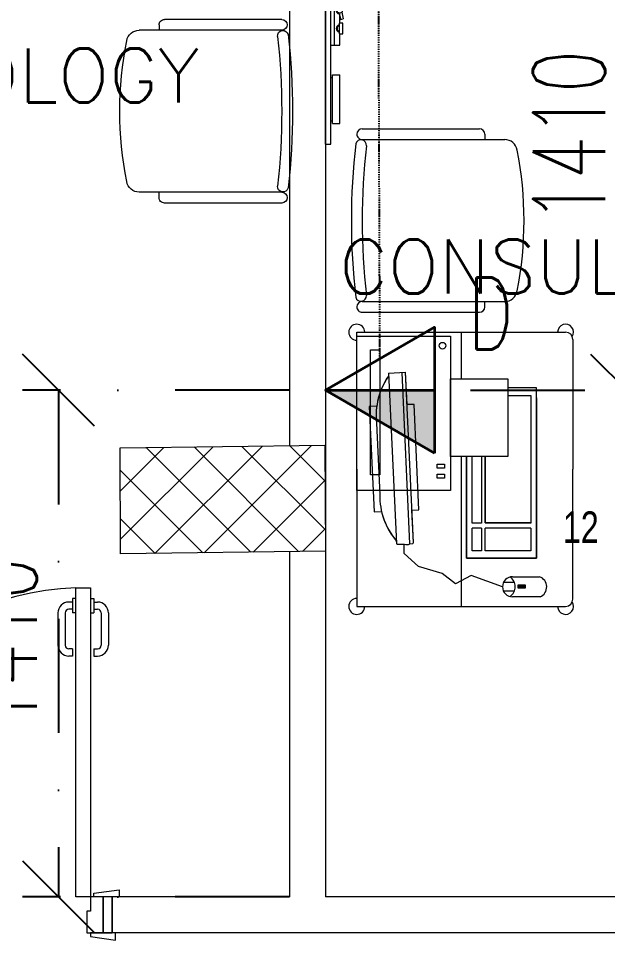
# Model space of a CAD drawing. Header units: inches. Extents: x -12418 to 57169, y -29325 to 19878.
# Drawn here: x 40947 to 42582, y -6982 to -4407 of the extents above; entities that cross this region are included whole.
import ezdxf

# ---------------------------------------------------------------- set-up
doc = ezdxf.new("R2010")
doc.units = ezdxf.units.IN
doc.header["$LTSCALE"] = 25
doc.header["$MEASUREMENT"] = 0
doc.linetypes.add('DASHDOT', pattern=[25.4, 12.7, -6.35, 0, -6.35])
doc.layers.get('0').update_dxf_attribs({"color": 8})
doc.layers.get('Defpoints').update_dxf_attribs({"color": 8})
for name, color, linetype, lineweight in [('00-Ground Floor$0$72_EGR_BASE_TEXT', 252, 'Continuous', 5), ('00-Ground Floor$0$72_EGR_EQP_TAG', 142, 'Continuous', 5), ('00-Ground Floor$0$C-HYDR-CTCH', 251, 'Continuous', 5), ('00-Ground Floor$0$Hatch', 254, 'Continuous', 5), ('00-Ground Floor$0$LOADING', 253, 'Continuous', 5), ('00-Ground Floor$0$Walls', 251, 'Continuous', 5), ('00-Ground Floor$0$Wooden Joinery', 251, 'Continuous', 5), ('E-LITE-CLNG-CNDT', 6, 'DASHDOT', 35), ('T-DATA-CLNG-COND', 51, 'DASHDOT', 25), ('T-DATA-DEVC-TYPE', 2, 'Continuous', 25), ('T-DATA-DIM', 251, 'DASHDOT', 25), ('T-DATA-DIM @ 100', 251, 'DASHDOT', 25), ('T-DATA-WALL @ 100', 33, 'Continuous', 35)]:
    doc.layers.add(name, color=color, linetype=linetype, lineweight=lineweight)
doc.styles.add('00-Ground Floor$0$SIMPLEX', font='SIMPLEX.shx', dxfattribs={"height": 150})
doc.styles.add('00-Ground Floor$0$X3G_ENTITY_257CFD', font='swisscl.ttf', dxfattribs={"height": 200})
doc.styles.add('DC_Simplex', font='SIMPLEX.shx', dxfattribs={"width": 0.7})
doc.dimstyles.new('DevCad-MM', dxfattribs={"dimscale": 0.01, "dimtxt": 2, "dimasz": 2, "dimexe": 1, "dimexo": 1, "dimgap": 0.6, "dimtad": 1, "dimdec": 0, "dimrnd": 10, "dimzin": 1, "dimdsep": 46, "dimtxsty": 'DC_Simplex', "dimblk1": 'OBLIQUE', "dimblk2": 'OBLIQUE', "dimsah": 1, "dimcen": 3, "dimclrd": 256, "dimclre": 256, "dimclrt": 45, "dimadec": 0, "dimazin": 0, "dimtfac": 1, "dimtdec": 0, "dimtix": 1, "dimtmove": 2, "dimatfit": 2, "dimldrblk": 'OBLIQUE', "dimfxl": 1, "dimtolj": 1, "dimtzin": 0, "dimarcsym": 0})

# ---------------------------------------------------------------- blocks, each defined once
blk = doc.blocks.new('00-Ground Floor$0$A$C72370EFE')
at = {"layer": '00-Ground Floor$0$Wooden Joinery'}
for p, q in [((-0.01, -0.04), (-0.02, -0.04)), ((-0.01, -0.03), (-0.01, -0.07)), ((0, -0.03), (-0.01, -0.03)), ((0.04, -0.03), (0.05, -0.03)), ((0.05, -0.03), (0.05, -0.07)), ((0.05, -0.04), (0.06, -0.04)), ((-0.05, -0.07), (-0.05, -0.16)), ((-0.03, -0.07), (-0.03, -0.16)), ((-0.01, -0.06), (-0.02, -0.06)), ((0, -0.07), (-0.01, -0.07)), ((0.04, -0.07), (0.05, -0.07)), ((0.05, -0.06), (0.06, -0.06)), ((0.07, -0.07), (0.07, -0.16)), ((0.09, -0.07), (0.09, -0.16)), ((-0.01, -0.17), (-0.02, -0.17)), ((-0.01, -0.17), (-0.01, -0.19)), ((0.05, -0.17), (0.06, -0.17)), ((0.05, -0.17), (0.05, -0.19)), ((-0.01, -0.19), (-0.02, -0.19)), ((0.05, -0.19), (0.06, -0.19))]:
    blk.add_line(p, q, dxfattribs=at)
for centre, radius, start, end in [((-0.02, -0.07), 0.03, 90, 180), ((0.06, -0.07), 0.03, 0, 90), ((-0.02, -0.07), 0.01, 90, 180), ((0.06, -0.07), 0.01, 0, 90), ((-0.02, -0.16), 0.03, 180, 270), ((-0.02, -0.16), 0.01, 180, 270), ((0.06, -0.16), 0.01, 270, 0), ((0.06, -0.16), 0.03, 270, 0)]:
    blk.add_arc(centre, radius, start, end, dxfattribs=at)
blk = doc.blocks.new('00-Ground Floor$0$A$C5DAD61B4')
at = {"layer": '00-Ground Floor$0$Wooden Joinery'}
for points in [[(80, 959.1), (80, 969.1), (10, 979.1), (10, 959.1)], [(940, 959.1), (940, 969.1), (1010, 979.1), (1010, 959.1)], [(70, 859.1), (70, 849.1), (0, 839.1), (0, 859.1)], [(120, 859.1), (120, 0), (80, 0), (80, 859.1)], [(950, 859.1), (950, 849.1), (1020, 839.1), (1020, 859.1)]]:
    blk.add_lwpolyline(points, close=True, dxfattribs=at)
for points in [[(45, 859.1), (45, 959.1), (20, 959.1), (20, 859.1), (45, 859.1)], [(45, 859.1), (80, 859.1), (80, 899.1), (90, 899.1), (90, 959.1), (45, 959.1), (45, 859.1)], [(975, 859.1), (940, 859.1), (940, 899.1), (930, 899.1), (930, 959.1), (975, 959.1), (975, 859.1)], [(975, 859.1), (975, 959.1), (1000, 959.1), (1000, 859.1), (975, 859.1)]]:
    blk.add_lwpolyline(points, dxfattribs=at)
blk.add_arc((80, 859.1), 860, 272.666, 0, dxfattribs=at)
at = {"layer": '00-Ground Floor$0$Wooden Joinery', "xscale": 999.9999999998854, "yscale": 999.9999999998854, "zscale": 999.9999999998854, "rotation": 180}
blk.add_blockref('00-Ground Floor$0$A$C72370EFE', (120, 0), dxfattribs=at)
blk = doc.blocks.new('00-Ground Floor$0$GF21016-P')
at = {"layer": '00-Ground Floor$0$LOADING', "extrusion": (-1.24384e-09, -1.20261e-09, -1)}
for p, q in [((0.0128, 0.0179), (0.0128, 0.4136)), ((0.4628, 0.0179), (0.4628, 0.4136)), ((-0.0172, 0.0179), (-0.0172, 0.3435)), ((-0.0022, 0.3585), (0.0128, 0.3585)), ((0.4778, 0.3585), (0.4628, 0.3585)), ((0.4928, 0.0179), (0.4928, 0.3435)), ((0.4778, 0.0029), (0.4778, 0.0029))]:
    blk.add_line(p, q, dxfattribs=at)
for centre, radius, start, end in [((-0.2378, -0.5362), 1.0036, 78.7568, 101.2432), ((-0.0478, 0.4136), 0.035, 0, 80.6557), ((-0.4278, 0.4136), 0.035, 99.3443, 180), ((0.0022, 0.3435), 0.015, 0, 90), ((-0.4778, 0.3435), 0.015, 90, 180), ((-0.0284, 0.0145), 0.015, 284.3864, 95.5209), ((-0.2378, 1.8928), 1.8749, 263.6341, 276.3659), ((-0.4471, 0.0145), 0.015, 84.4791, 255.6136), ((0.0022, 0.0179), 0.015, 270, 0), ((0.0022, 0.0179), 0.015, 180, 270), ((-0.2378, 1.8734), 1.8855, 263.5119, 276.4881), ((-0.4778, 0.0179), 0.015, 270, 0), ((-0.4778, 0.0179), 0.015, 180, 270)]:
    blk.add_arc(centre, radius, start, end, dxfattribs=at)
blk = doc.blocks.new('00-Ground Floor$0$M.168.61.15')
at = {"layer": '00-Ground Floor$0$LOADING'}
for p, q in [((-10248.8, 19911.8), (-10248.8, 20292.7)), ((-10248.8, 20292.7), (-9668.8, 20292.7)), ((-9958.8, 20292.7), (-9958.8, 20163.4)), ((-9648.8, 20272.7), (-9648.8, 19911.8)), ((-10160.3, 20179.3), (-10113, 20181.5)), ((-10160.3, 20179.3), (-10138.7, 19705.9)), ((-10101.1, 19705.1), (-10123, 20181)), ((-10091.3, 19708), (-10113, 20181.7)), ((-10108.9, 20091.4), (-10113, 20181.7)), ((-10089.4, 20092.2), (-10108.9, 20091.4)), ((-10089.4, 20092.2), (-10108.9, 20091.4)), ((-10076.1, 19799.1), (-10089.4, 20092.2)), ((-10076.1, 19799.1), (-10089.4, 20092.2)), ((-9749.5, 20110), (-9749.5, 19664.7)), ((-9749.5, 19664.7), (-9749.5, 20110)), ((-10193.1, 20087.5), (-10214.1, 20086.6)), ((-10193.1, 20087.5), (-10214.1, 20086.6)), ((-10214.1, 20086.6), (-10200.8, 19793.4)), ((-10214.1, 20086.6), (-10200.8, 19793.4)), ((-9765.1, 20069.2), (-9765.1, 19763.5)), ((-10193.8, 20040.3), (-10184.8, 19841.3)), ((-9958.8, 19947.3), (-9958.8, 19530.9)), ((-9944, 19664.7), (-9944, 19947.3)), ((-9944, 19947.3), (-9944, 19664.7)), ((-9902.4, 19947.3), (-9902.4, 19762.4)), ((-9892, 19763.5), (-9892, 19947.3)), ((-10248.8, 19911.8), (-10248.8, 19530.9)), ((-9648.8, 19550.9), (-9648.8, 19911.8)), ((-10200.8, 19793.4), (-10179.8, 19794.3)), ((-10200.8, 19793.4), (-10179.9, 19794.3)), ((-10095.5, 19798.2), (-10076.1, 19799.1)), ((-10095.5, 19798.2), (-10076.1, 19799.1)), ((-10091.3, 19708), (-10095.5, 19798.2)), ((-9765.1, 19763.5), (-9892, 19763.5)), ((-9928.4, 19685.5), (-9928.4, 19747.9)), ((-9902.4, 19747.9), (-9928.4, 19747.9)), ((-9902.4, 19747.9), (-9902.4, 19685.5)), ((-9765.1, 19747.9), (-9892, 19747.9)), ((-9892, 19685.5), (-9892, 19747.9)), ((-9765.1, 19747.9), (-9765.1, 19685.5)), ((-10139, 19713.2), (-10138.7, 19705.9)), ((-10136.6, 19704), (-10116.2, 19704.2)), ((-10136.6, 19704), (-10116.2, 19704.2)), ((-10116.9, 19677.7), (-10117.2, 19704.2)), ((-10101.1, 19705.1), (-10093.2, 19705.8)), ((-10101.1, 19705.1), (-10093.2, 19705.8)), ((-10077.1, 19641.4), (-10116.9, 19677.7)), ((-9902.4, 19685.5), (-9928.4, 19685.5)), ((-9765.1, 19685.5), (-9892, 19685.5)), ((-9749.5, 19664.7), (-9944, 19664.7)), ((-9944, 19664.7), (-9749.5, 19664.7)), ((-10011.5, 19622.3), (-10077.1, 19641.4)), ((-9974.3, 19593.8), (-10011.5, 19622.3)), ((-9931.1, 19616.3), (-9974.3, 19593.8)), ((-9844, 19585.4), (-9931.1, 19616.3)), ((-9811, 19597.7), (-9841.1, 19597.7)), ((-9811, 19573), (-9841.1, 19573)), ((-10248.8, 19530.9), (-9668.8, 19530.9))]:
    blk.add_line(p, q, dxfattribs=at)
for points in [[(-9988.6, 20281.4), (-9988.6, 19853.1), (-10248.8, 19853.1), (-10248.8, 20281.4)], [(-10184.6, 20243.5), (-10184.6, 19896.1), (-10210.9, 19896.1), (-10210.9, 20243.5)], [(-9829.3, 20163.4), (-9829.3, 19947.3), (-9988.6, 19947.3), (-9988.6, 20163.4)], [(-10004.9, 19926), (-10004.9, 19914.5), (-10025, 19914.5), (-10025, 19926)], [(-10004.9, 19898.7), (-10004.9, 19887.3), (-10025, 19887.3), (-10025, 19898.7)], [(-9780.9, 19591), (-9780.9, 19581.8), (-9800.5, 19581.8), (-9800.5, 19591)], [(-9783.4, 19588.5), (-9783.4, 19584.3), (-9798, 19584.3), (-9798, 19588.5)]]:
    blk.add_lwpolyline(points, close=True, dxfattribs=at)
for points in [[(-9944, 19947.3), (-9944, 19664.7), (-9749.5, 19664.7), (-9749.5, 20137.8), (-9829.3, 20137.8)], [(-9892, 19947.3), (-9892, 19763.5), (-9764.8, 19763.5), (-9764.8, 20116), (-9829.3, 20116)], [(-9902.4, 19947.3), (-9902.4, 19762.4), (-9928.4, 19762.4), (-9928.4, 19947.3)], [(-9816, 19613.4), (-9740.9, 19613.4)], [(-9721.3, 19585.4), (-9721.3, 19584.8)], [(-9739.5, 19557.4), (-9816, 19557.4)]]:
    blk.add_lwpolyline(points, dxfattribs=at)
blk.add_circle((-10010.6, 20255.2), 9.18, dxfattribs=at)
for centre, radius, start, end in [((-10248.8, 20292.7), 22.2, 0, 270), ((-9668.8, 20292.7), 22.2, 326.3067, 180), ((-9668.8, 20272.7), 20, 0, 90), ((-10002.1, 20061.1), 192.9, 144.9564, 186.199), ((-10002.1, 20061.1), 192.9, 144.9564, 172.1216), ((-9991.9, 19838), 192.9, 179.0011, 220.3267), ((-9991.9, 19838), 192.9, 193.0799, 220.3268), ((-10136.6, 19706), 2.08, 182.6241, 270.6241), ((-10136.6, 19706), 2.08, 182.6241, 270.6241), ((-10109.4, 19716.2), 13.8, 240.5606, 306.8112), ((-10109.4, 19716.2), 13.8, 240.5606, 306.8112), ((-10093.4, 19707.9), 2.08, 274.6241, 2.6239), ((-10093.4, 19707.9), 2.08, 274.6241, 2.6239), ((-9816, 19585.4), 28, 90, 270), ((-9841.6, 19585.4), 33, 304.6644, 55.3356), ((-9751.5, 19585.1), 30.2, 293.3421, 69.5419), ((-10248.8, 19530.9), 22.2, 90, 0), ((-9668.8, 19550.9), 20, 270, 0), ((-9668.8, 19530.9), 22.2, 180, 33.6936)]:
    blk.add_arc(centre, radius, start, end, dxfattribs=at)
blk = doc.blocks.new('00-Ground Floor$0$ME19011A-P')
for p, q in [((-0.425, 0), (0.425, 0)), ((-0.425, 0), (-0.425, -0.015)), ((0.425, 0), (0.425, -0.015)), ((-0.425, -0.015), (0.425, -0.015)), ((-0.3675, -0.0198), (-0.2325, -0.0198)), ((-0.3675, -0.0198), (-0.3675, -0.0399)), ((-0.36, -0.015), (-0.36, -0.0198)), ((-0.24, -0.015), (-0.24, -0.0198)), ((-0.2325, -0.0198), (-0.2325, -0.0399)), ((-0.15, -0.015), (-0.15, -0.04)), ((-0.15, -0.025), (0, -0.025)), ((0, -0.015), (0, -0.04)), ((0.1, -0.015), (0.1, -0.045)), ((0.2, -0.045), (0.2, -0.015)), ((0.2818, -0.015), (0.2484, -0.015)), ((0.2484, -0.0243), (0.2484, -0.015)), ((0.2818, -0.0243), (0.2484, -0.0243)), ((0.2818, -0.0243), (0.2818, -0.015)), ((0.3211, -0.015), (0.2877, -0.015)), ((0.2877, -0.015), (0.2877, -0.0531)), ((0.3211, -0.0243), (0.2877, -0.0243)), ((0.3211, -0.0531), (0.3211, -0.015)), ((0.3623, -0.015), (0.3289, -0.015)), ((0.3289, -0.015), (0.3289, -0.0531)), ((0.3623, -0.0243), (0.3289, -0.0243)), ((0.3623, -0.0531), (0.3623, -0.015)), ((0.3682, -0.0243), (0.3682, -0.015)), ((0.3682, -0.015), (0.4016, -0.015)), ((0.3682, -0.0243), (0.4016, -0.0243)), ((0.4016, -0.0243), (0.4016, -0.015)), ((-0.3675, -0.0399), (-0.2325, -0.0399)), ((-0.15, -0.04), (-0.1187, -0.04)), ((-0.0887, -0.04), (-0.0637, -0.04)), ((-0.0606, -0.0371), (-0.0787, -0.0432)), ((-0.0787, -0.0432), (-0.077, -0.0497)), ((-0.0582, -0.046), (-0.077, -0.0497)), ((-0.0402, -0.0312), (-0.0496, -0.0337)), ((-0.047, -0.0434), (-0.0376, -0.0409)), ((-0.0376, -0.0409), (-0.0402, -0.0312)), ((-0.0379, -0.04), (0, -0.04)), ((0.1, -0.035), (0.2, -0.035)), ((0.1, -0.045), (0.2, -0.045)), ((0.2877, -0.0531), (0.3211, -0.0531)), ((0.3289, -0.0531), (0.3623, -0.0531))]:
    blk.add_line(p, q)
at = {"color": 8, "const_width": 0.000601}
for points in [[(0.3044, -0.0531, -0.184574), (0.2977, -0.0636, -1.44364), (0.2961, -0.0581, -0.837915), (0.2969, -0.0664, -0.30536), (0.2839, -0.062, -1.584726), (0.2894, -0.0609, -0.253153), (0.2827, -0.0684, -0.874198), (0.2775, -0.0585, -0.915253), (0.2791, -0.0658, -0.223821), (0.2683, -0.0644, -1.703343), (0.272, -0.0597, -0.588962), (0.2621, -0.068, -0.717795), (0.2625, -0.0581, -0.983104), (0.2645, -0.0644, -0.326362), (0.2534, -0.0609, -0.758716), (0.2609, -0.0514, -0.906186), (0.2593, -0.0565, -0.189488), (0.2526, -0.0522, -0.7948), (0.2613, -0.0423, -1.223996), (0.2574, -0.047, -0.072149), (0.2534, -0.0403, -0.645886), (0.2609, -0.0324, -1.366917), (0.2574, -0.0371, -0.078415), (0.2542, -0.0308, -0.723006), (0.2613, -0.0256, -1.105484), (0.2582, -0.0292, -0.221197), (0.2566, -0.0243, -0.221197)], [(0.3456, -0.0531, 0.184574), (0.3523, -0.0636, 1.44364), (0.3539, -0.0581, 0.837915), (0.3531, -0.0664, 0.30536), (0.3661, -0.062, 1.584726), (0.3606, -0.0609, 0.253153), (0.3673, -0.0684, 0.874198), (0.3725, -0.0585, 0.915253), (0.3709, -0.0658, 0.223821), (0.3817, -0.0644, 1.703343), (0.378, -0.0597, 0.588962), (0.3879, -0.068, 0.717795), (0.3875, -0.0581, 0.983104), (0.3855, -0.0644, 0.326362), (0.3966, -0.0609, 0.758716), (0.3891, -0.0514, 0.906186), (0.3907, -0.0565, 0.189488), (0.3974, -0.0522, 0.7948), (0.3887, -0.0423, 1.223996), (0.3926, -0.047, 0.072149), (0.3966, -0.0403, 0.645886), (0.3891, -0.0324, 1.366917), (0.3926, -0.0371, 0.078415), (0.3958, -0.0308, 0.723006), (0.3887, -0.0256, 1.105484), (0.3918, -0.0292, 0.221197), (0.3934, -0.0243, 0.221197)]]:
    blk.add_lwpolyline(points, format="xyb", dxfattribs=at)
blk.add_lwpolyline([(-0.1187, -0.0482), (-0.0887, -0.0482), (-0.0887, -0.0382), (-0.1187, -0.0382)], close=True)
blk.add_circle((-0.0537, -0.04), 0.0075)
for centre, radius, start, end in [((-0.1037, -0.04), 0.01, 10.4593, 169.5407), ((-0.1037, -0.04), 0.0075, 14.0075, 165.9925), ((-0.0537, -0.04), 0.01, 45, 180)]:
    blk.add_arc(centre, radius, start, end)
blk = doc.blocks.new('00-Ground Floor$0$M.44.57.64')
at = {"layer": '00-Ground Floor$0$LOADING', "xscale": 1000.000000000002, "yscale": 1000.000000000002, "zscale": 1000.000000000002, "rotation": 225.9999036123427}
blk.add_blockref('00-Ground Floor$0$ME19011A-P', (-80806.9, 16720.7), dxfattribs=at)
blk = doc.blocks.new('00-Ground Floor')
at = {"layer": '00-Ground Floor$0$Hatch'}
h = blk.add_hatch(dxfattribs=at)
h.set_pattern_fill('ANSI37', color=256, scale=30)
h.set_pattern_definition([(45, (-1981.42, -13099.68), (-67.35192, 67.35192), []), (135, (-1981.42, -13099.68), (-67.35192, -67.35192), [])])
h.paths.add_polyline_path([(48971.2, 8818.2), (48367.3, 8810.1), (48371.2, 8521.7), (48975.1, 8529.8)])
h.paths.add_polyline_path([(41810.5, 8810.5), (41227, 8805), (41207, 8513.7), (41790.5, 8519.1)])
h.paths.add_polyline_path([(27433.5, 8803.1), (26834.4, 8799), (26828.7, 8506), (27427.8, 8510)])
h.paths.add_polyline_path([(34618.7, 8805.3), (34017.5, 8797.8), (34009.3, 8512.1), (34610.5, 8519.6)])
h.paths.add_polyline_path([(20214.3, 8812.4), (19607.8, 8790.5), (19622.4, 8498), (20228.8, 8519.8)])
h.paths.add_polyline_path([(13477.7, 8802), (12255.7, 8825.9), (12249.3, 8529.8), (13471.3, 8505.8)])
h.paths.add_polyline_path([(13491.8, 1601.9), (12276.8, 1586.2), (12263.3, 1293.7), (13478.3, 1309.4)])
h.paths.add_polyline_path([(13465.7, -5591.3), (12262.6, -5607.3), (12256.9, -5900.3), (13460, -5884.3)])
h.paths.add_polyline_path([(13484.2, -12790), (12287.5, -12801.4), (12290.4, -13095.9), (13487, -13084.4)])
h.paths.add_polyline_path([(5849.2, -12787.9), (5245.6, -12791.6), (5256.3, -13077.1), (5859.8, -13073.4)])
h.paths.add_polyline_path([(5833.8, -5589.9), (5236.9, -5588.3), (5236.8, -5889.5), (5833.6, -5891)])
h.paths.add_polyline_path([(5843.6, 1599.7), (5224.3, 1600.9), (5213.7, 1298), (5833, 1296.7)])
h.paths.add_polyline_path([(5820.3, 8779.1), (5219.7, 8793.5), (5216, 8503.9), (5816.7, 8489.4)])
h.paths.add_polyline_path([(-1378.8, 8777.2), (-1981.4, 8799.9), (-1979.5, 8511.6), (-1376.9, 8488.9)])
h.paths.add_polyline_path([(-1371.1, -5601.1), (-1973.1, -5608.1), (-1969.7, -5899.7), (-1367.7, -5892.7)])
h.paths.add_polyline_path([(-1353.5, -12795.7), (-1951.9, -12796.7), (-1947.1, -13097.4), (-1348.7, -13096.4)])
h.paths.add_polyline_path([(20233.2, -12782.5), (19627.5, -12795.4), (19633.2, -13096.6), (20238.9, -13083.7)])
h.paths.add_polyline_path([(20226.6, -5590), (19632.3, -5607.6), (19634.4, -5904.1), (20228.7, -5886.6)])
h.paths.add_polyline_path([(20217.9, 1618), (19619, 1610.4), (19623, 1310.2), (20221.9, 1317.9)])
h.paths.add_polyline_path([(27418.3, 1602.8), (26816.3, 1607.5), (26820.6, 1315.3), (27422.5, 1310.7)])
h.paths.add_polyline_path([(27422, -5579.9), (26818.1, -5597.5), (26831.6, -5897.5), (27431.7, -5876.5)])
h.paths.add_polyline_path([(27438.1, -12795.9), (26834.3, -12789.3), (26831.9, -13075), (27435.7, -13081.6)])
h.paths.add_polyline_path([(34636.6, -12785.4), (34039.3, -12800), (34048.3, -13099.7), (34645.6, -13085.1)])
h.paths.add_polyline_path([(34629.3, -5597.1), (34028, -5595.2), (34029.2, -5892.4), (34630.4, -5894.3)])
h.paths.add_polyline_path([(34592.8, 1606.7), (34012, 1611.4), (34031.7, 1321.6), (34612.5, 1316.9)])
h.paths.add_polyline_path([(41796.2, 1606), (41198.6, 1619.8), (41200.6, 1327.8), (41798.2, 1314.1)])
h.paths.add_polyline_path([(41797.2, -5592.6), (41228.8, -5600.2), (41230.6, -5894.3), (41799, -5886.7)])
h.paths.add_polyline_path([(41834.3, -12789.7), (41229, -12792.4), (41230.4, -13096.9), (41835.6, -13094.3)])
h.paths.add_polyline_path([(49008.5, -12790.2), (48420.5, -12774.1), (48407.3, -13081.4), (48995.3, -13097.4)])
h.paths.add_polyline_path([(48992.7, -5590.8), (48389.5, -5589.7), (48387.5, -5886.2), (48990.7, -5887.3)])
at = {"layer": '00-Ground Floor$0$C-HYDR-CTCH', "flags": 128}
blk.add_lwpolyline([(41230.6, -5894.3), (41228.8, -5600.2), (41797.2, -5592.6), (41799, -5886.7), (41230.6, -5894.3)], dxfattribs=at)
at = {"layer": '00-Ground Floor$0$Walls'}
for p, q in [((41699, -2847.4), (41699, -5593.9)), ((41799, -2847.4, 0), (41799, -6847.4)), ((41699, -5888), (41699, -6847.4)), ((41699, -6847.4), (41206.6, -6847.4, 0)), ((41206.6, -6847.4, 0), (41206.6, -6947.4, 0)), ((43777.5, -6847.4, 0), (41799, -6847.4, 0)), ((43777.5, -6947.4, 0), (41206.6, -6947.4, 0))]:
    blk.add_line(p, q, dxfattribs=at)
at = {"layer": '00-Ground Floor$0$LOADING', "rotation": 224.0000963876573}
blk.add_blockref('00-Ground Floor$0$M.44.57.64', (-27943.7, -48436.4, 0), dxfattribs=at)
at = {"layer": '00-Ground Floor$0$LOADING', "color": 1, "extrusion": (1.86519e-05, 4.75185e-05, 1), "xscale": 1000.000000000001, "yscale": 1000.000000000001, "zscale": -1000.000000000011, "rotation": 89.99997490245693}
blk.add_blockref('00-Ground Floor$0$GF21016-P', (41695.7, -4902.3, 0.5), dxfattribs=at)
at = {"layer": '00-Ground Floor$0$LOADING', "color": 1, "extrusion": (2.24019e-05, 2.67576e-11, 1), "xscale": -1000.000000000004, "yscale": 1000.000000000004, "zscale": -1000.000000000004, "rotation": 270.0000251123531}
blk.add_blockref('00-Ground Floor$0$GF21016-P', (41883.3, -5206, 0.9), dxfattribs=at)
at = {"layer": '00-Ground Floor$0$LOADING'}
blk.add_blockref('00-Ground Floor$0$M.168.61.15', (52134.8, -25571.2, 0), dxfattribs=at)
at = {"layer": '00-Ground Floor$0$Wooden Joinery', "rotation": 180}
blk.add_blockref('00-Ground Floor$0$A$C5DAD61B4', (41226.6, -5988.4, 0), dxfattribs=at)
at = {"layer": '00-Ground Floor$0$72_EGR_BASE_TEXT', "char_height": 150, "attachment_point": 2, "style": '00-Ground Floor$0$SIMPLEX'}
for insert in [(39742.7, -4489.9, 0), (43544.6, -5021.2)]:
    blk.add_mtext('CONSULTATION ROOM NEUROLOGY', dxfattribs=dict(at, insert=insert))
at = {"layer": '00-Ground Floor$0$72_EGR_EQP_TAG', "insert": (42508.1, -5776.4, 0), "char_height": 87.47, "attachment_point": 2, "style": '00-Ground Floor$0$X3G_ENTITY_257CFD'}
blk.add_mtext('12', dxfattribs=at)
blk = doc.blocks.new('*U36')
blk.add_hatch(color=254).paths.add_polyline_path([(-3.031, 1.75), (-3.031, 0), (0, 0)])
blk.add_line((0, 0), (-3.031, 0))
blk.add_lwpolyline([(-3.031, 1.75), (0, 0), (-3.031, -1.75)], close=True)
at = {"layer": 'T-DATA-DEVC-TYPE', "style": 'DC_Simplex', "width": 0.7, "flags": 8}
blk.add_attdef('DC_TYPE', (2.682, 5.634), '', height=2, rotation=360, dxfattribs=at)
blk = doc.blocks.new('_OBLIQUE')
at = {"color": 0, "linetype": 'ByBlock'}
blk.add_line((-0.5, -0.5), (0.5, 0.5), dxfattribs=at)
blk = doc.blocks.new('*D180')
at = {"layer": 'Defpoints', "color": 0, "transparency": 16777216}
for p in [(41799, -5439.5, 0), (41057.7, -6847.4), (41799, -6847.4, 0)]:
    blk.add_point(p, dxfattribs=at)
at = {"layer": 'T-DATA-DIM', "lineweight": -2, "transparency": 16777216}
for p, q in [((41699, -5439.5), (40957.7, -5439.5)), ((41057.7, -5439.5), (41057.7, -6847.4)), ((41699, -6847.4), (40957.7, -6847.4))]:
    blk.add_line(p, q, dxfattribs=at)
at = {"layer": 'T-DATA-DIM', "lineweight": -2, "transparency": 16777216, "xscale": 200, "yscale": 200, "zscale": 200}
for p, rotation in [((41057.7, -5439.5), 90), ((41057.7, -6847.4), 270)]:
    blk.add_blockref('_OBLIQUE', p, dxfattribs=dict(at, rotation=rotation))
at = {"layer": 'T-DATA-DIM', "color": 45, "transparency": 16777216, "insert": (40897.7, -6143.4), "char_height": 200, "attachment_point": 5, "rotation": 90, "style": 'DC_Simplex'}
blk.add_mtext('\\A1;1410', dxfattribs=at)
blk = doc.blocks.new('*D183')
at = {"layer": 'Defpoints', "color": 0, "transparency": 16777216}
for p in [(42102.1, -4028.9, 0), (42635.4, -4028.9), (42102.1, -5439.5, 0)]:
    blk.add_point(p, dxfattribs=at)
at = {"layer": 'T-DATA-DIM', "lineweight": -2, "transparency": 16777216}
for p, q in [((42202.1, -4028.9), (42735.4, -4028.9)), ((42635.4, -5439.5), (42635.4, -4028.9)), ((42202.1, -5439.5), (42735.4, -5439.5))]:
    blk.add_line(p, q, dxfattribs=at)
at = {"layer": 'T-DATA-DIM', "lineweight": -2, "transparency": 16777216, "xscale": 200, "yscale": 200, "zscale": 200}
for p, rotation in [((42635.4, -4028.9), 90), ((42635.4, -5439.5), 270)]:
    blk.add_blockref('_OBLIQUE', p, dxfattribs=dict(at, rotation=rotation))
at = {"layer": 'T-DATA-DIM', "color": 45, "transparency": 16777216, "insert": (42475.4, -4734.2), "char_height": 200, "attachment_point": 5, "rotation": 90, "style": 'DC_Simplex'}
blk.add_mtext('\\A1;1410', dxfattribs=at)

msp = doc.modelspace()

# ---------------------------------------------------------------- linework, layer by layer
at = {"layer": 'T-DATA-CLNG-COND', "ltscale": 0.01, "elevation": 0}
msp.add_lwpolyline([(41950.6, -5352), (41945.9, -4105.8)], dxfattribs=at)

# ---------------------------------------------------------------- block references
at = {"layer": 'E-LITE-CLNG-CNDT'}
msp.add_blockref('00-Ground Floor', (0, 0), dxfattribs=at)
at = {"layer": 'T-DATA-WALL @ 100'}
ref = msp.add_blockref('*U36', (41799, -5439.5, 0), dxfattribs=dict(at, xscale=100, yscale=100, zscale=100, rotation=180))
ref.add_attrib('DC_TYPE', 'D', (42194.7, -5326.5, 0), dxfattribs={"layer": 'T-DATA-DEVC-TYPE', "height": 200, "style": 'DC_Simplex', "width": 0.7, "flags": 8})

# ---------------------------------------------------------------- dimensions: what is measured, and where the dimension line sits
at = {"layer": 'T-DATA-DIM @ 100'}
for base, p1, p2, picture, middle in [((42635.4, -4028.9), (42102.1, -5439.5, 0), (42102.1, -4028.9, 0), '*D183', (42475.4, -4734.2)), ((41057.7, -6847.4), (41799, -5439.5, 0), (41799, -6847.4, 0), '*D180', (40897.7, -6143.4))]:
    dim = msp.add_linear_dim(base=base, p1=p1, p2=p2, angle=90, dimstyle='DevCad-MM', override={"dimscale": 100, "dimtix": 1, "dimtofl": 1, "dimtmove": 2, "dimatfit": 2}, dxfattribs=at)
    dim.commit()
    dim.dimension.update_dxf_attribs({"geometry": picture, "text_midpoint": middle})

doc.saveas('drawing.dxf')
